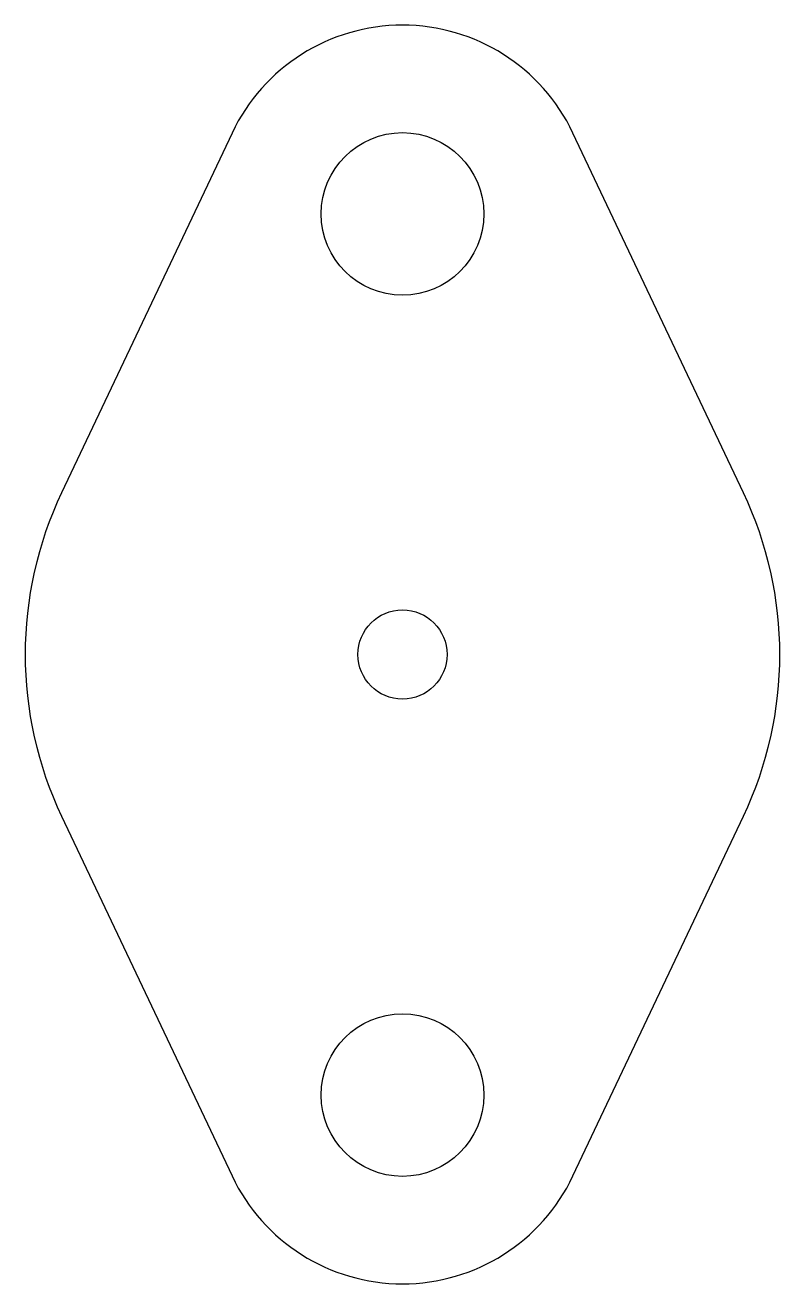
# Model space of a CAD drawing. Extents: x 0 to 1.5, y 0 to 2.5.
import ezdxf

# ---------------------------------------------------------------- set-up
doc = ezdxf.new("R2010")
doc.units = 0
doc.layers.get('0').update_dxf_attribs({"linetype": 'CONTINUOUS'})

msp = doc.modelspace()

# ---------------------------------------------------------------- linework, layer by layer
at = {"color": 7, "linetype": 'CONTINUOUS'}
for p, q in [((0.4112, 2.2857), (0.0724, 1.5714)), ((1.4276, 1.5714), (1.0888, 2.2857)), ((0.0724, 0.9286), (0.4112, 0.2143)), ((1.0888, 0.2143), (1.4276, 0.9286))]:
    msp.add_line(p, q, dxfattribs=at)
for centre, radius in [((0.75, 2.125), 0.1615), ((0.75, 1.25), 0.0885), ((0.75, 0.375), 0.1615)]:
    msp.add_circle(centre, radius, dxfattribs=at)
for centre, radius, start, end in [((0.75, 2.125), 0.375, 25.3769, 154.6231), ((0.75, 1.25), 0.75, 154.6231, 205.3769), ((0.75, 1.25), 0.75, 334.6231, 25.3769), ((0.75, 0.375), 0.375, 205.3769, 334.6231)]:
    msp.add_arc(centre, radius, start, end, dxfattribs=at)

doc.saveas('drawing.dxf')
